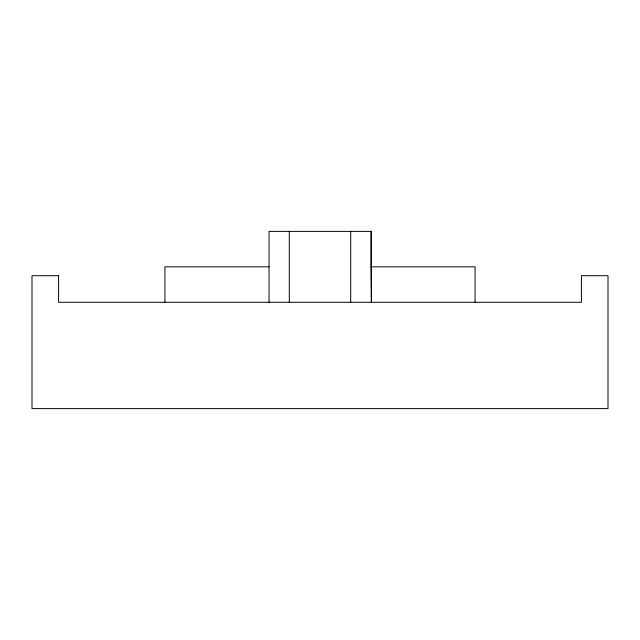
<?xml version="1.0" encoding="UTF-8"?>
<svg xmlns="http://www.w3.org/2000/svg" width="640" height="640" viewBox="0 0 640 640"><rect width="100%" height="100%" fill="white"/><g stroke="black" fill="none" stroke-linecap="round" stroke-linejoin="round"><path stroke-width="0.96" d="M269.048 266.832L164.92 266.832L164.92 302.28M370.952 231.384L370.952 266.832L475.08 266.832L475.08 302.28M370.952 266.832L371.4 302.28L371.4 231.384L269.048 231.384L269.048 302.28M350.696 231.384L350.696 302.28M289.304 231.384L289.304 302.28M58.584 275.696L32 275.696L32 408.616L608 408.616L608 275.696L581.416 275.696L581.416 302.28L58.584 302.28L58.584 275.696"/></g></svg>
